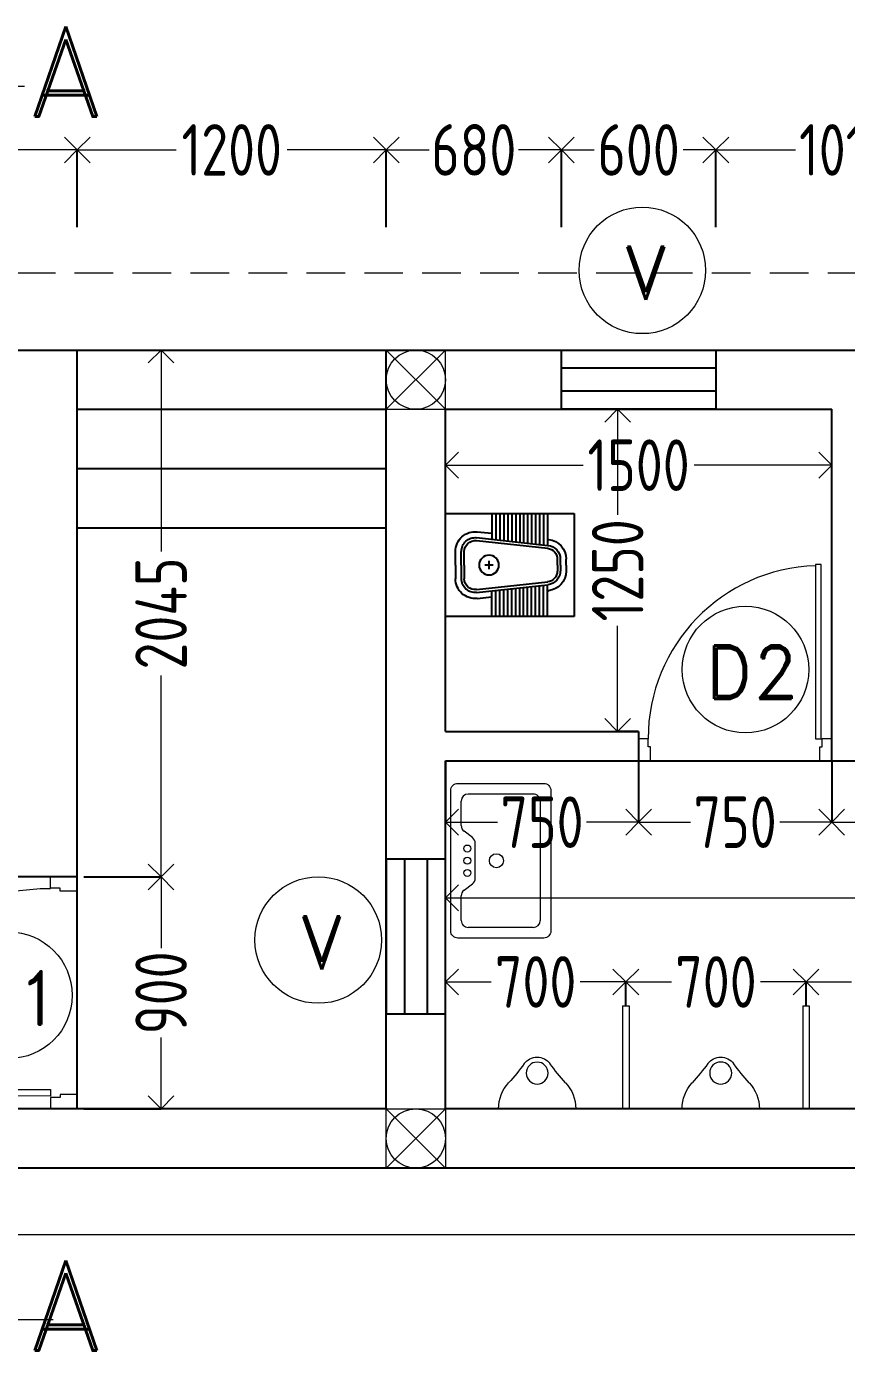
# Model space of a CAD drawing. Header units: inches. Extents: x -605 to 2991212, y -2872845 to 0.
# Drawn here: x 2338027 to 2341212, y -2829138 to -2823999 of the extents above; entities that cross this region are included whole.
import ezdxf

# ---------------------------------------------------------------- set-up
doc = ezdxf.new("R2010")
doc.units = ezdxf.units.IN
doc.header["$LTSCALE"] = 600
doc.header["$MEASUREMENT"] = 0
doc.linetypes.add('DASHED', pattern=[19.05, 12.7, -6.35])
doc.linetypes.add('DASHED2', pattern=[0.375, 0.25, -0.125])
for name, color, linetype in [('B-SANTECH', 123, 'Continuous'), ('RC BEAM', 130, 'Continuous'), ('SnT-ROAD', 25, 'Continuous')]:
    doc.layers.add(name, color=color, linetype=linetype)
for name, color, linetype, lineweight in [('DIM', 251, 'Continuous', 0), ('FURNITURE', 23, 'Continuous', 9), ('object dash', 250, 'DASHED', 5), ('OBJET', 251, 'Continuous', 9), ('PV_TEXT_ROMANS', 7, 'Continuous', 0), ('rRCC 2', 40, 'Continuous', 15), ('TEXT', 7, 'Continuous', 0)]:
    doc.layers.add(name, color=color, linetype=linetype, lineweight=lineweight)
doc.layers.add('window', color=7, linetype='Continuous', lineweight=15, true_color=0x735461)
doc.styles.add('DIM', font='geniso.shx', dxfattribs={"width": 0.85})
doc.styles.add('PV_ROMAND', font='romand.shx')
doc.dimstyles.new('ST-100', dxfattribs={"dimscale": 100, "dimtxt": 2.5, "dimasz": 2, "dimexe": 0.18, "dimexo": 0.0625, "dimgap": 0.2, "dimtad": 0, "dimdec": 0, "dimzin": 0, "dimdsep": 46, "dimtxsty": 'DIM', "dimblk": 'OPEN90', "dimcen": 0.09, "dimclrd": 256, "dimclrt": 7, "dimadec": 0, "dimazin": 0, "dimtfac": 1, "dimtdec": 0, "dimtofl": 0, "dimtmove": 0, "dimatfit": 3, "dimldrblk": 'OPEN90', "dimfxl": 1, "dimtolj": 1, "dimtzin": 0, "dimlwd": -1, "dimarcsym": 0})

# ---------------------------------------------------------------- blocks, each defined once
blk = doc.blocks.new('door1')
at = {"layer": 'FURNITURE', "ltscale": 10}
blk.add_line((-29102.45, -2427.68), (-29134.02, -2427.68), dxfattribs=at)
for points in [[(-29103.25, -2391.1), (-29103.25, -2423.54), (-29102.22, -2423.54), (-29102.22, -2391.1)], [(-29134.02, -2425.03), (-29134.47, -2425.03), (-29134.47, -2423.52), (-29136.24, -2423.52), (-29136.24, -2427.68), (-29134.02, -2427.68)], [(-29102.45, -2425.03), (-29102.01, -2425.03), (-29102.01, -2423.52), (-29100.24, -2423.52), (-29100.24, -2427.68), (-29102.45, -2427.68)]]:
    blk.add_lwpolyline(points, close=True, dxfattribs=at)
blk.add_arc((-29102.22, -2423.52), 32.24, 91.8346, 180, dxfattribs=at)
blk = doc.blocks.new('D1')
at = {"layer": 'TEXT'}
blk.add_circle((2456730.2, -2276732.2), 245.7, dxfattribs=at)
at = {"layer": 'TEXT', "insert": (2456573, -2276639.1), "char_height": 206.12, "attachment_point": 1, "style": 'PV_ROMAND'}
blk.add_mtext('D1', dxfattribs=at)
blk = doc.blocks.new('5TV')
at = {"layer": 'SnT-ROAD', "color": 5, "linetype": 'ByBlock'}
blk.add_lwpolyline([(2695000, -2336680.5), (2695000, -2337280.5), (2695230, -2337280.5), (2695230, -2336680.5)], close=True, dxfattribs=at)
for points in [[(2695070.9, -2337280.5), (2695070.9, -2336680.5)], [(2695159.1, -2337280.5), (2695159.1, -2336680.5)]]:
    blk.add_lwpolyline(points, dxfattribs=at)
blk = doc.blocks.new('V')
at = {"layer": 'TEXT'}
blk.add_circle((2924931.5, -2650683.9), 245.7, dxfattribs=at)
at = {"layer": 'TEXT', "insert": (2925023.1, -2650609.2), "char_height": 206.1, "attachment_point": 1, "rotation": 270, "style": 'PV_ROMAND'}
blk.add_mtext('V', dxfattribs=at)
blk = doc.blocks.new('_Open90')
at = {"color": 0, "linetype": 'ByBlock', "lineweight": -2}
for p, q in [((0, 0), (-1, 0)), ((-0.5, 0.5), (0, 0)), ((0, 0), (-0.5, -0.5))]:
    blk.add_line(p, q, dxfattribs=at)
blk = doc.blocks.new('*D2515')
at = {"layer": 'Defpoints', "color": 0}
for p in [(2270036.3, -2790136.6), (2282516.3, -2790136.6), (2282516.3, -2790394.7)]:
    blk.add_point(p, dxfattribs=at)
at = {"layer": 'DIM', "color": 0, "linetype": 'ByBlock', "lineweight": -2}
for p, q in [((2270036.3, -2790136.6), (2270036.3, -2790394.7)), ((2282516.3, -2790136.6), (2282516.3, -2790394.7))]:
    blk.add_line(p, q, dxfattribs=at)
at = {"layer": 'DIM', "linetype": 'ByBlock'}
for p, q in [((2270136.3, -2790394.7), (2275992.7, -2790394.7)), ((2282416.3, -2790394.7), (2276559.9, -2790394.7))]:
    blk.add_line(p, q, dxfattribs=at)
at = {"layer": 'DIM', "xscale": 100, "yscale": 100, "zscale": 100, "rotation": 180}
blk.add_blockref('_Open90', (2270036.3, -2790394.7), dxfattribs=at)
at = {"layer": 'DIM', "xscale": 100, "yscale": 100, "zscale": 100}
blk.add_blockref('_Open90', (2282516.3, -2790394.7), dxfattribs=at)
at = {"layer": 'DIM', "color": 7, "insert": (2276276.3, -2790394.7), "char_height": 200, "attachment_point": 5, "style": 'DIM'}
blk.add_mtext('\\A1;12480', dxfattribs=at)
blk = doc.blocks.new('Urinal')
at = {"layer": 'OBJET'}
blk.add_circle((2454060.82, -2300340.1), 1.71, dxfattribs=at)
for centre, radius, start, end in [((2454055.28, -2300340.1), 6, 47.5611, 90), ((2454083.62, -2300309.11), 36, 227.5611, 233.6632), ((2454060.82, -2300340.1), 2.48, 306.3368, 53.6632), ((2454083.62, -2300371.1), 36, 126.3368, 132.4389), ((2454055.28, -2300340.1), 6, 270, 312.4389)]:
    blk.add_arc(centre, radius, start, end, dxfattribs=at)
blk = doc.blocks.new('D2')
at = {"layer": 'TEXT'}
blk.add_circle((2458088.9, -2300413.6), 245.7, dxfattribs=at)
at = {"layer": 'TEXT', "insert": (2457931.8, -2300320.5), "char_height": 206.12, "attachment_point": 1, "style": 'PV_ROMAND'}
blk.add_mtext('D2', dxfattribs=at)
blk = doc.blocks.new('TGR5B')
at = {"layer": 'B-SANTECH', "color": 251}
for p, q in [((2745802, -2720722), (2744229, -2720722)), ((2744229, -2720722), (2744229, -2721981)), ((2744556, -2720722), (2744556, -2721109)), ((2744605, -2720722), (2744605, -2721104)), ((2744653, -2720722), (2744653, -2721099)), ((2744701, -2720722), (2744701, -2721093)), ((2744750, -2720722), (2744750, -2721088)), ((2744798, -2720722), (2744798, -2721083)), ((2744847, -2720722), (2744847, -2721078)), ((2744895, -2720722), (2744895, -2721073)), ((2744944, -2720722), (2744944, -2721068)), ((2744992, -2720722), (2744992, -2721062)), ((2745040, -2720722), (2745040, -2721057)), ((2745089, -2720722), (2745089, -2721052)), ((2745137, -2720722), (2745137, -2721047)), ((2745186, -2720722), (2745186, -2721042)), ((2745234, -2720722), (2745234, -2721036)), ((2745802, -2721981), (2745802, -2720722)), ((2745421, -2721016), (2744550, -2721110)), ((2745413, -2720944), (2745234, -2720963)), ((2744556, -2721036), (2744542, -2721038)), ((2745425, -2721052), (2744553, -2721146)), ((2744326, -2721351), (2744326, -2721278)), ((2744398, -2721351), (2744398, -2721278)), ((2744434, -2721351), (2744434, -2721278)), ((2745270, -2721403), (2745270, -2721299)), ((2745572, -2721351), (2745572, -2721185)), ((2745609, -2721351), (2745609, -2721185)), ((2745681, -2721351), (2745681, -2721185)), ((2744326, -2721351), (2744326, -2721424)), ((2744398, -2721351), (2744398, -2721424)), ((2744434, -2721351), (2744434, -2721424)), ((2745218, -2721351), (2745322, -2721351)), ((2745572, -2721351), (2745572, -2721518)), ((2745609, -2721351), (2745609, -2721518)), ((2745681, -2721351), (2745681, -2721518)), ((2745421, -2721686), (2744550, -2721593)), ((2745425, -2721650), (2744553, -2721557)), ((2744556, -2721981), (2744556, -2721593)), ((2744605, -2721981), (2744605, -2721599)), ((2744653, -2721981), (2744653, -2721604)), ((2744701, -2721981), (2744701, -2721609)), ((2744750, -2721981), (2744750, -2721614)), ((2744798, -2721981), (2744798, -2721619)), ((2744847, -2721981), (2744847, -2721625)), ((2744895, -2721981), (2744895, -2721630)), ((2744944, -2721981), (2744944, -2721635)), ((2744992, -2721981), (2744992, -2721640)), ((2745040, -2721981), (2745040, -2721645)), ((2745089, -2721981), (2745089, -2721651)), ((2745137, -2721981), (2745137, -2721656)), ((2745186, -2721981), (2745186, -2721661)), ((2744556, -2721667), (2744542, -2721665)), ((2745234, -2721981), (2745234, -2721666)), ((2745413, -2721758), (2745234, -2721739)), ((2744229, -2721981), (2745802, -2721981))]:
    blk.add_line(p, q, dxfattribs=at)
blk.add_circle((2745270, -2721351), 121, dxfattribs=at)
for centre, radius, start, end in [((2745439, -2721185), 242, 0, 96.1155), ((2745439, -2721185), 169, 0, 96.1155), ((2744568, -2721278), 242, 96.1155, 180), ((2744568, -2721278), 169, 96.1155, 180), ((2744568, -2721278), 133, 96.1155, 180), ((2745439, -2721185), 133, 0, 96.1155), ((2744568, -2721424), 242, 180, 263.8845), ((2744568, -2721424), 169, 180, 263.8845), ((2744568, -2721424), 133, 180, 263.8845), ((2745439, -2721518), 242, 263.8845, 0), ((2745439, -2721518), 169, 263.8845, 0), ((2745439, -2721518), 133, 263.8845, 0)]:
    blk.add_arc(centre, radius, start, end, dxfattribs=at)
blk = doc.blocks.new('svsdsdcsd')
at = {"layer": 'OBJET', "linetype": 'ByBlock'}
for p, q in [((165027.08, -53632.21), (165041.39, -53632.21)), ((165026.23, -53640.84), (165026.23, -53633.05)), ((165042.23, -53633.05), (165042.23, -53640.84)), ((165031.46, -53640.33), (165030.7, -53641.34)), ((165036.34, -53640), (165032.13, -53640)), ((165037.77, -53641.34), (165037.01, -53640.33)), ((165030.02, -53641.68), (165027.08, -53641.68)), ((165041.39, -53641.68), (165038.44, -53641.68))]:
    blk.add_line(p, q, dxfattribs=at)
blk.add_lwpolyline([(165042.66, -53642.94), (165025.81, -53642.94, -0.414214), (165024.97, -53642.1), (165024.97, -53631.78, -0.414214), (165025.81, -53630.94), (165042.66, -53630.94, -0.414214), (165043.5, -53631.78), (165043.5, -53642.1, -0.414214)], format="xyb", close=True, dxfattribs=at)
for centre, radius in [((165034.23, -53637.47), 0.842), ((165032.77, -53640.95), 0.421), ((165034.23, -53640.95), 0.421), ((165035.7, -53640.95), 0.421)]:
    blk.add_circle(centre, radius, dxfattribs=at)
for centre, start, end in [((165027.08, -53633.05), 90, 180), ((165041.39, -53633.05), 0, 90), ((165032.13, -53640.84), 90, 143.1301), ((165036.34, -53640.84), 36.8699, 90), ((165027.08, -53640.84), 180, 270), ((165030.02, -53640.84), 270, 323.1301), ((165038.44, -53640.84), 216.8699, 270), ((165041.39, -53640.84), 270, 0)]:
    blk.add_arc(centre, 0.842, start, end, dxfattribs=at)
blk = doc.blocks.new('*D2516')
at = {"layer": 'Defpoints', "color": 0}
for p in [(2273426.3, -2787408.5), (2274926.3, -2787408.5), (2274926.3, -2787408.5)]:
    blk.add_point(p, dxfattribs=at)
at = {"layer": 'DIM', "color": 0, "linetype": 'ByBlock', "lineweight": -2}
for p, q in [((2273426.3, -2787408.5), (2273426.3, -2787408.5)), ((2274926.3, -2787408.5), (2274926.3, -2787408.5))]:
    blk.add_line(p, q, dxfattribs=at)
at = {"layer": 'DIM', "linetype": 'ByBlock'}
for p, q in [((2273526.3, -2787408.5), (2273960.7, -2787408.5)), ((2274826.3, -2787408.5), (2274391.9, -2787408.5))]:
    blk.add_line(p, q, dxfattribs=at)
at = {"layer": 'DIM', "xscale": 100, "yscale": 100, "zscale": 100, "rotation": 180}
blk.add_blockref('_Open90', (2273426.3, -2787408.5), dxfattribs=at)
at = {"layer": 'DIM', "xscale": 100, "yscale": 100, "zscale": 100}
blk.add_blockref('_Open90', (2274926.3, -2787408.5), dxfattribs=at)
at = {"layer": 'DIM', "color": 7, "insert": (2274176.3, -2787408.5), "char_height": 200, "attachment_point": 5, "style": 'DIM'}
blk.add_mtext('\\A1;1500', dxfattribs=at)
blk = doc.blocks.new('*D2517')
at = {"layer": 'Defpoints', "color": 0}
for p in [(2274926.3, -2787191.6), (2274094.9, -2788441.6), (2274176.3, -2788441.6)]:
    blk.add_point(p, dxfattribs=at)
at = {"layer": 'DIM', "color": 0, "linetype": 'ByBlock', "lineweight": -2}
for p, q in [((2274394.9, -2787191.6), (2274094.9, -2787191.6)), ((2274176.3, -2788441.6), (2274094.9, -2788441.6))]:
    blk.add_line(p, q, dxfattribs=at)
at = {"layer": 'DIM', "linetype": 'ByBlock'}
for p, q in [((2274094.9, -2787291.6), (2274094.9, -2787601.1)), ((2274094.9, -2788341.6), (2274094.9, -2788032.2))]:
    blk.add_line(p, q, dxfattribs=at)
at = {"layer": 'DIM', "xscale": 100, "yscale": 100, "zscale": 100}
for p, rotation in [((2274094.9, -2787191.6), 90), ((2274094.9, -2788441.6), 270)]:
    blk.add_blockref('_Open90', p, dxfattribs=dict(at, rotation=rotation))
at = {"layer": 'DIM', "color": 7, "insert": (2274094.9, -2787816.6), "char_height": 200, "attachment_point": 5, "rotation": 90, "style": 'DIM'}
blk.add_mtext('\\A1;1250', dxfattribs=at)
blk = doc.blocks.new('*D2524')
at = {"layer": 'Defpoints', "color": 0}
for p in [(2281086.3, -2789006.6), (2281086.3, -2789087.7), (2273426.3, -2789429.6)]:
    blk.add_point(p, dxfattribs=at)
at = {"layer": 'DIM', "color": 0, "linetype": 'ByBlock', "lineweight": -2}
for p, q in [((2281086.3, -2789006.6), (2281086.3, -2789087.7)), ((2273426.3, -2789387.7), (2273426.3, -2789087.7))]:
    blk.add_line(p, q, dxfattribs=at)
at = {"layer": 'DIM', "linetype": 'ByBlock'}
for p, q in [((2273526.3, -2789087.7), (2277023.8, -2789087.7)), ((2280986.3, -2789087.7), (2277488.9, -2789087.7))]:
    blk.add_line(p, q, dxfattribs=at)
at = {"layer": 'DIM', "xscale": 100, "yscale": 100, "zscale": 100, "rotation": 180}
blk.add_blockref('_Open90', (2273426.3, -2789087.7), dxfattribs=at)
at = {"layer": 'DIM', "xscale": 100, "yscale": 100, "zscale": 100}
blk.add_blockref('_Open90', (2281086.3, -2789087.7), dxfattribs=at)
at = {"layer": 'DIM', "color": 7, "insert": (2277256.3, -2789087.7), "char_height": 200, "attachment_point": 5, "style": 'DIM'}
blk.add_mtext('\\A1;7660', dxfattribs=at)
blk = doc.blocks.new('*D2528')
at = {"layer": 'Defpoints', "color": 0}
for p in [(2273426.3, -2788556.6), (2274176.3, -2788556.7), (2274176.3, -2788794.2)]:
    blk.add_point(p, dxfattribs=at)
at = {"layer": 'DIM', "color": 0, "linetype": 'ByBlock', "lineweight": -2}
for p, q in [((2273426.3, -2788556.6), (2273426.3, -2788794.2)), ((2274176.3, -2788556.7), (2274176.3, -2788794.2))]:
    blk.add_line(p, q, dxfattribs=at)
at = {"layer": 'DIM', "linetype": 'ByBlock'}
for p, q in [((2273526.3, -2788794.2), (2273628.2, -2788794.2)), ((2274076.3, -2788794.2), (2273974.4, -2788794.2))]:
    blk.add_line(p, q, dxfattribs=at)
at = {"layer": 'DIM', "xscale": 100, "yscale": 100, "zscale": 100, "rotation": 180}
blk.add_blockref('_Open90', (2273426.3, -2788794.2), dxfattribs=at)
at = {"layer": 'DIM', "xscale": 100, "yscale": 100, "zscale": 100}
blk.add_blockref('_Open90', (2274176.3, -2788794.2), dxfattribs=at)
at = {"layer": 'DIM', "color": 7, "insert": (2273801.3, -2788794.2), "char_height": 200, "attachment_point": 5, "style": 'DIM'}
blk.add_mtext('\\A1;750', dxfattribs=at)
blk = doc.blocks.new('*D2529')
at = {"layer": 'Defpoints', "color": 0}
for p in [(2274176.3, -2788556.7), (2274926.3, -2788556.6), (2274926.3, -2788794.2)]:
    blk.add_point(p, dxfattribs=at)
at = {"layer": 'DIM', "color": 0, "linetype": 'ByBlock', "lineweight": -2}
for p, q in [((2274176.3, -2788556.7), (2274176.3, -2788794.2)), ((2274926.3, -2788556.6), (2274926.3, -2788794.2))]:
    blk.add_line(p, q, dxfattribs=at)
at = {"layer": 'DIM', "linetype": 'ByBlock'}
for p, q in [((2274276.3, -2788794.2), (2274378.2, -2788794.2)), ((2274826.3, -2788794.2), (2274724.4, -2788794.2))]:
    blk.add_line(p, q, dxfattribs=at)
at = {"layer": 'DIM', "xscale": 100, "yscale": 100, "zscale": 100, "rotation": 180}
blk.add_blockref('_Open90', (2274176.3, -2788794.2), dxfattribs=at)
at = {"layer": 'DIM', "xscale": 100, "yscale": 100, "zscale": 100}
blk.add_blockref('_Open90', (2274926.3, -2788794.2), dxfattribs=at)
at = {"layer": 'DIM', "color": 7, "insert": (2274551.3, -2788794.2), "char_height": 200, "attachment_point": 5, "style": 'DIM'}
blk.add_mtext('\\A1;750', dxfattribs=at)
blk = doc.blocks.new('*D2530')
at = {"layer": 'Defpoints', "color": 0}
for p in [(2274926.3, -2788556.6), (2275791.3, -2788556.7), (2275791.3, -2788794.2)]:
    blk.add_point(p, dxfattribs=at)
at = {"layer": 'DIM', "color": 0, "linetype": 'ByBlock', "lineweight": -2}
for p, q in [((2274926.3, -2788556.6), (2274926.3, -2788794.2)), ((2275791.3, -2788556.7), (2275791.3, -2788794.2))]:
    blk.add_line(p, q, dxfattribs=at)
at = {"layer": 'DIM', "linetype": 'ByBlock'}
for p, q in [((2275026.3, -2788794.2), (2275185.8, -2788794.2)), ((2275691.3, -2788794.2), (2275531.8, -2788794.2))]:
    blk.add_line(p, q, dxfattribs=at)
at = {"layer": 'DIM', "xscale": 100, "yscale": 100, "zscale": 100, "rotation": 180}
blk.add_blockref('_Open90', (2274926.3, -2788794.2), dxfattribs=at)
at = {"layer": 'DIM', "xscale": 100, "yscale": 100, "zscale": 100}
blk.add_blockref('_Open90', (2275791.3, -2788794.2), dxfattribs=at)
at = {"layer": 'DIM', "color": 7, "insert": (2275358.8, -2788794.2), "char_height": 200, "attachment_point": 5, "style": 'DIM'}
blk.add_mtext('\\A1;865', dxfattribs=at)
blk = doc.blocks.new('*D2538')
at = {"layer": 'Defpoints', "color": 0}
for p in [(2271996.3, -2786184.7), (2270036.3, -2786961.6), (2271996.3, -2786961.6)]:
    blk.add_point(p, dxfattribs=at)
at = {"layer": 'DIM', "color": 0, "linetype": 'ByBlock', "lineweight": -2}
for p, q in [((2270036.3, -2786484.7), (2270036.3, -2786184.7)), ((2271996.3, -2786484.7), (2271996.3, -2786184.7))]:
    blk.add_line(p, q, dxfattribs=at)
at = {"layer": 'DIM', "linetype": 'ByBlock'}
for p, q in [((2270136.3, -2786184.7), (2270800.4, -2786184.7)), ((2271896.3, -2786184.7), (2271232.2, -2786184.7))]:
    blk.add_line(p, q, dxfattribs=at)
at = {"layer": 'DIM', "xscale": 100, "yscale": 100, "zscale": 100, "rotation": 180}
blk.add_blockref('_Open90', (2270036.3, -2786184.7), dxfattribs=at)
at = {"layer": 'DIM', "xscale": 100, "yscale": 100, "zscale": 100}
blk.add_blockref('_Open90', (2271996.3, -2786184.7), dxfattribs=at)
at = {"layer": 'DIM', "color": 7, "insert": (2271016.3, -2786184.7), "char_height": 200, "attachment_point": 5, "style": 'DIM'}
blk.add_mtext('\\A1;1960', dxfattribs=at)
blk = doc.blocks.new('*D2539')
at = {"layer": 'Defpoints', "color": 0}
for p in [(2273196.3, -2786184.7), (2271996.3, -2786961.6), (2273196.3, -2786961.6)]:
    blk.add_point(p, dxfattribs=at)
at = {"layer": 'DIM', "color": 0, "linetype": 'ByBlock', "lineweight": -2}
for p, q in [((2271996.3, -2786484.7), (2271996.3, -2786184.7)), ((2273196.3, -2786484.7), (2273196.3, -2786184.7))]:
    blk.add_line(p, q, dxfattribs=at)
at = {"layer": 'DIM', "linetype": 'ByBlock'}
for p, q in [((2272096.3, -2786184.7), (2272380.7, -2786184.7)), ((2273096.3, -2786184.7), (2272811.9, -2786184.7))]:
    blk.add_line(p, q, dxfattribs=at)
at = {"layer": 'DIM', "xscale": 100, "yscale": 100, "zscale": 100, "rotation": 180}
blk.add_blockref('_Open90', (2271996.3, -2786184.7), dxfattribs=at)
at = {"layer": 'DIM', "xscale": 100, "yscale": 100, "zscale": 100}
blk.add_blockref('_Open90', (2273196.3, -2786184.7), dxfattribs=at)
at = {"layer": 'DIM', "color": 7, "insert": (2272596.3, -2786184.7), "char_height": 200, "attachment_point": 5, "style": 'DIM'}
blk.add_mtext('\\A1;1200', dxfattribs=at)
blk = doc.blocks.new('*D2540')
at = {"layer": 'Defpoints', "color": 0}
for p in [(2273876.3, -2786184.7), (2273196.3, -2786961.6), (2273876.3, -2786961.7)]:
    blk.add_point(p, dxfattribs=at)
at = {"layer": 'DIM', "color": 0, "linetype": 'ByBlock', "lineweight": -2}
for p, q in [((2273196.3, -2786484.7), (2273196.3, -2786184.7)), ((2273876.3, -2786484.7), (2273876.3, -2786184.7))]:
    blk.add_line(p, q, dxfattribs=at)
at = {"layer": 'DIM', "linetype": 'ByBlock'}
for p, q in [((2273296.3, -2786184.7), (2273363.2, -2786184.7)), ((2273776.3, -2786184.7), (2273709.4, -2786184.7))]:
    blk.add_line(p, q, dxfattribs=at)
at = {"layer": 'DIM', "xscale": 100, "yscale": 100, "zscale": 100, "rotation": 180}
blk.add_blockref('_Open90', (2273196.3, -2786184.7), dxfattribs=at)
at = {"layer": 'DIM', "xscale": 100, "yscale": 100, "zscale": 100}
blk.add_blockref('_Open90', (2273876.3, -2786184.7), dxfattribs=at)
at = {"layer": 'DIM', "color": 7, "insert": (2273536.3, -2786184.7), "char_height": 200, "attachment_point": 5, "style": 'DIM'}
blk.add_mtext('\\A1;680', dxfattribs=at)
blk = doc.blocks.new('*D2541')
at = {"layer": 'Defpoints', "color": 0}
for p in [(2274476.3, -2786184.7), (2273876.3, -2786961.7), (2274476.3, -2786961.6)]:
    blk.add_point(p, dxfattribs=at)
at = {"layer": 'DIM', "color": 0, "linetype": 'ByBlock', "lineweight": -2}
for p, q in [((2273876.3, -2786484.7), (2273876.3, -2786184.7)), ((2274476.3, -2786484.7), (2274476.3, -2786184.7))]:
    blk.add_line(p, q, dxfattribs=at)
at = {"layer": 'DIM', "linetype": 'ByBlock'}
for p, q in [((2273976.3, -2786184.7), (2274003.2, -2786184.7)), ((2274376.3, -2786184.7), (2274349.3, -2786184.7))]:
    blk.add_line(p, q, dxfattribs=at)
at = {"layer": 'DIM', "xscale": 100, "yscale": 100, "zscale": 100, "rotation": 180}
blk.add_blockref('_Open90', (2273876.3, -2786184.7), dxfattribs=at)
at = {"layer": 'DIM', "xscale": 100, "yscale": 100, "zscale": 100}
blk.add_blockref('_Open90', (2274476.3, -2786184.7), dxfattribs=at)
at = {"layer": 'DIM', "color": 7, "insert": (2274176.3, -2786184.7), "char_height": 200, "attachment_point": 5, "style": 'DIM'}
blk.add_mtext('\\A1;600', dxfattribs=at)
blk = doc.blocks.new('*D2542')
at = {"layer": 'Defpoints', "color": 0}
for p in [(2275491.3, -2786184.7), (2274476.3, -2786961.6), (2275491.3, -2786961.6)]:
    blk.add_point(p, dxfattribs=at)
at = {"layer": 'DIM', "color": 0, "linetype": 'ByBlock', "lineweight": -2}
for p, q in [((2274476.3, -2786484.7), (2274476.3, -2786184.7)), ((2275491.3, -2786484.7), (2275491.3, -2786184.7))]:
    blk.add_line(p, q, dxfattribs=at)
at = {"layer": 'DIM', "linetype": 'ByBlock'}
for p, q in [((2274576.3, -2786184.7), (2274785.3, -2786184.7)), ((2275391.3, -2786184.7), (2275182.3, -2786184.7))]:
    blk.add_line(p, q, dxfattribs=at)
at = {"layer": 'DIM', "xscale": 100, "yscale": 100, "zscale": 100, "rotation": 180}
blk.add_blockref('_Open90', (2274476.3, -2786184.7), dxfattribs=at)
at = {"layer": 'DIM', "xscale": 100, "yscale": 100, "zscale": 100}
blk.add_blockref('_Open90', (2275491.3, -2786184.7), dxfattribs=at)
at = {"layer": 'DIM', "color": 7, "insert": (2274983.8, -2786184.7), "char_height": 200, "attachment_point": 5, "style": 'DIM'}
blk.add_mtext('\\A1;1015', dxfattribs=at)
blk = doc.blocks.new('*D2550')
at = {"layer": 'Defpoints', "color": 0}
for p in [(2271996.3, -2786961.6), (2271944.4, -2789006.6), (2272321.9, -2789006.6)]:
    blk.add_point(p, dxfattribs=at)
at = {"layer": 'DIM', "color": 0, "linetype": 'ByBlock', "lineweight": -2}
for p, q in [((2272021.9, -2786961.6), (2272321.9, -2786961.6)), ((2272021.9, -2789006.6), (2272321.9, -2789006.6))]:
    blk.add_line(p, q, dxfattribs=at)
at = {"layer": 'DIM', "linetype": 'ByBlock'}
for p, q in [((2272321.9, -2787061.6), (2272321.9, -2787743.1)), ((2272321.9, -2788906.6), (2272321.9, -2788225.1))]:
    blk.add_line(p, q, dxfattribs=at)
at = {"layer": 'DIM', "xscale": 100, "yscale": 100, "zscale": 100}
for p, rotation in [((2272321.9, -2786961.6), 90), ((2272321.9, -2789006.6), 270)]:
    blk.add_blockref('_Open90', p, dxfattribs=dict(at, rotation=rotation))
at = {"layer": 'DIM', "color": 7, "insert": (2272321.9, -2787984.1), "char_height": 200, "attachment_point": 5, "rotation": 90, "style": 'DIM'}
blk.add_mtext('\\A1;2045', dxfattribs=at)
blk = doc.blocks.new('*D2551')
at = {"layer": 'Defpoints', "color": 0}
for p in [(2271996.4, -2789006.6), (2271996.4, -2789906.6), (2272321.9, -2789906.6)]:
    blk.add_point(p, dxfattribs=at)
at = {"layer": 'DIM', "color": 0, "linetype": 'ByBlock', "lineweight": -2}
for p, q in [((2272021.9, -2789006.6), (2272321.9, -2789006.6)), ((2272021.9, -2789906.6), (2272321.9, -2789906.6))]:
    blk.add_line(p, q, dxfattribs=at)
at = {"layer": 'DIM', "linetype": 'ByBlock'}
for p, q in [((2272321.9, -2789106.6), (2272321.9, -2789283.5)), ((2272321.9, -2789806.6), (2272321.9, -2789629.7))]:
    blk.add_line(p, q, dxfattribs=at)
at = {"layer": 'DIM', "xscale": 100, "yscale": 100, "zscale": 100}
for p, rotation in [((2272321.9, -2789006.6), 90), ((2272321.9, -2789906.6), 270)]:
    blk.add_blockref('_Open90', p, dxfattribs=dict(at, rotation=rotation))
at = {"layer": 'DIM', "color": 7, "insert": (2272321.9, -2789456.6), "char_height": 200, "attachment_point": 5, "rotation": 90, "style": 'DIM'}
blk.add_mtext('\\A1;900', dxfattribs=at)
blk = doc.blocks.new('*D2558')
at = {"layer": 'Defpoints', "color": 0}
for p in [(2274126.8, -2789414.2), (2273426.3, -2789534.1), (2274126.8, -2789506.7)]:
    blk.add_point(p, dxfattribs=at)
at = {"layer": 'DIM', "color": 0, "linetype": 'ByBlock', "lineweight": -2}
for p, q in [((2273426.3, -2789534.1), (2273426.3, -2789414.2)), ((2274126.8, -2789506.7), (2274126.8, -2789414.2))]:
    blk.add_line(p, q, dxfattribs=at)
at = {"layer": 'DIM', "linetype": 'ByBlock'}
for p, q in [((2273526.3, -2789414.2), (2273603.5, -2789414.2)), ((2274026.8, -2789414.2), (2273949.6, -2789414.2))]:
    blk.add_line(p, q, dxfattribs=at)
at = {"layer": 'DIM', "xscale": 100, "yscale": 100, "zscale": 100, "rotation": 180}
blk.add_blockref('_Open90', (2273426.3, -2789414.2), dxfattribs=at)
at = {"layer": 'DIM', "xscale": 100, "yscale": 100, "zscale": 100}
blk.add_blockref('_Open90', (2274126.8, -2789414.2), dxfattribs=at)
at = {"layer": 'DIM', "color": 7, "insert": (2273776.5, -2789414.2), "char_height": 200, "attachment_point": 5, "style": 'DIM'}
blk.add_mtext('\\A1;700', dxfattribs=at)
blk = doc.blocks.new('*D2559')
at = {"layer": 'Defpoints', "color": 0}
for p in [(2274826.8, -2789414.2), (2274126.8, -2789506.7), (2274826.8, -2789506.6)]:
    blk.add_point(p, dxfattribs=at)
at = {"layer": 'DIM', "color": 0, "linetype": 'ByBlock', "lineweight": -2}
for p, q in [((2274126.8, -2789506.7), (2274126.8, -2789414.2)), ((2274826.8, -2789506.6), (2274826.8, -2789414.2))]:
    blk.add_line(p, q, dxfattribs=at)
at = {"layer": 'DIM', "linetype": 'ByBlock'}
for p, q in [((2274226.8, -2789414.2), (2274303.7, -2789414.2)), ((2274726.8, -2789414.2), (2274649.8, -2789414.2))]:
    blk.add_line(p, q, dxfattribs=at)
at = {"layer": 'DIM', "xscale": 100, "yscale": 100, "zscale": 100, "rotation": 180}
blk.add_blockref('_Open90', (2274126.8, -2789414.2), dxfattribs=at)
at = {"layer": 'DIM', "xscale": 100, "yscale": 100, "zscale": 100}
blk.add_blockref('_Open90', (2274826.8, -2789414.2), dxfattribs=at)
at = {"layer": 'DIM', "color": 7, "insert": (2274476.8, -2789414.2), "char_height": 200, "attachment_point": 5, "style": 'DIM'}
blk.add_mtext('\\A1;700', dxfattribs=at)
blk = doc.blocks.new('*D2560')
at = {"layer": 'Defpoints', "color": 0}
for p in [(2275526.8, -2789414.2), (2274826.8, -2789506.6), (2275526.8, -2789506.6)]:
    blk.add_point(p, dxfattribs=at)
at = {"layer": 'DIM', "color": 0, "linetype": 'ByBlock', "lineweight": -2}
for p, q in [((2274826.8, -2789506.6), (2274826.8, -2789414.2)), ((2275526.8, -2789506.6), (2275526.8, -2789414.2))]:
    blk.add_line(p, q, dxfattribs=at)
at = {"layer": 'DIM', "linetype": 'ByBlock'}
for p, q in [((2274926.8, -2789414.2), (2275003.7, -2789414.2)), ((2275426.8, -2789414.2), (2275349.8, -2789414.2))]:
    blk.add_line(p, q, dxfattribs=at)
at = {"layer": 'DIM', "xscale": 100, "yscale": 100, "zscale": 100, "rotation": 180}
blk.add_blockref('_Open90', (2274826.8, -2789414.2), dxfattribs=at)
at = {"layer": 'DIM', "xscale": 100, "yscale": 100, "zscale": 100}
blk.add_blockref('_Open90', (2275526.8, -2789414.2), dxfattribs=at)
at = {"layer": 'DIM', "color": 7, "insert": (2275176.8, -2789414.2), "char_height": 200, "attachment_point": 5, "style": 'DIM'}
blk.add_mtext('\\A1;700', dxfattribs=at)
blk = doc.blocks.new('e32cx')
at = {"layer": 'DIM', "linetype": 'DASHED2'}
blk.add_lwpolyline([(2269736.2, -2786661.6), (2282516.3, -2786661.6), (2282516.3, -2790136.6), (2269736.2, -2790136.6)], close=True, dxfattribs=at)
at = {"layer": 'DIM', "color": 3, "linetype": 'ByBlock'}
for centre in [(2273311.3, -2787076.6), (2273311.3, -2790021.6)]:
    blk.add_circle(centre, 115, dxfattribs=at)
at = {"layer": 'object dash', "color": 1, "ltscale": 0.05}
blk.add_lwpolyline([(2271903.4, -2790726.3), (2271410.3, -2790726.3), (2271410.3, -2785937.1), (2271903.4, -2785937.1)], dxfattribs=at)
at = {"layer": 'rRCC 2', "color": 6}
for p, q in [((2273426.3, -2786961.6), (2273196.3, -2787191.6)), ((2273426.3, -2787191.6), (2273196.3, -2786961.6)), ((2273426.3, -2790136.6), (2273196.3, -2789906.6)), ((2273426.3, -2789906.6), (2273196.3, -2790136.6))]:
    blk.add_line(p, q, dxfattribs=at)
for points in [[(2273426.3, -2786961.6), (2273196.3, -2786961.6), (2273196.3, -2787191.6), (2273426.3, -2787191.6)], [(2273426.3, -2790136.6), (2273196.3, -2790136.6), (2273196.3, -2789906.6), (2273426.3, -2789906.6)]]:
    blk.add_lwpolyline(points, close=True, dxfattribs=at)
at = {"layer": 'SnT-ROAD', "color": 0, "linetype": 'ByBlock'}
for p, q in [((2273426.3, -2787191.6), (2274926.3, -2787191.6)), ((2273426.3, -2788441.6), (2273426.3, -2787191.6)), ((2274926.3, -2788556.6), (2274926.3, -2787191.6)), ((2273426.3, -2788441.6), (2274176.3, -2788441.6)), ((2273426.3, -2789906.6), (2273426.3, -2788556.6)), ((2273426.3, -2788556.6), (2279886.3, -2788556.6)), ((2281086.3, -2789906.6), (2273426.3, -2789906.6))]:
    blk.add_line(p, q, dxfattribs=at)
blk.add_lwpolyline([(2270036.3, -2786961.6), (2282516.3, -2786961.6), (2282516.3, -2790136.6), (2270036.3, -2790136.6)], close=True, dxfattribs=at)
for points in [[(2271996.3, -2789906.6), (2271996.3, -2786961.6)], [(2273196.3, -2789906.6), (2273196.3, -2786961.6)], [(2271996.3, -2787191.6), (2273196.3, -2787191.6)], [(2271996.3, -2787421.6), (2273196.3, -2787421.6)], [(2271996.3, -2787651.6), (2273196.3, -2787651.6)], [(2274176.3, -2788441.6), (2274176.3, -2788556.6)], [(2273196.3, -2789906.6), (2270266.3, -2789906.6), (2270266.3, -2788506.6)], [(2271996.4, -2789006.6), (2271766.3, -2789006.6)], [(2273196.3, -2789906.6), (2271996.3, -2789906.6)]]:
    blk.add_lwpolyline(points, dxfattribs=at)
at = {"layer": 'window', "color": 146, "linetype": 'ByBlock', "true_color": 0x105689}
for p, q in [((2274114.3, -2789506.7), (2274114.3, -2789906.7)), ((2274139.3, -2789506.7), (2274139.3, -2789906.7)), ((2274814.3, -2789506.6), (2274814.3, -2789906.6)), ((2274839.3, -2789506.6), (2274839.3, -2789906.6))]:
    blk.add_line(p, q, dxfattribs=at)
for points in [[(2274114.3, -2789506.7), (2274139.3, -2789506.7)], [(2274814.3, -2789506.6), (2274839.3, -2789506.6)]]:
    blk.add_lwpolyline(points, dxfattribs=at)
at = {"xscale": 32.38636363635602, "yscale": 32.38636363635602, "zscale": 32.38636363635602, "rotation": 269.9956173242718}
blk.add_blockref('svsdsdcsd', (4011155.4, 2555782), dxfattribs=at)
at = {"layer": 'DIM', "linetype": 'ByBlock'}
for p, rotation in [((-376493.1, -5711583.8), 89.99999999997013), ((-377751.6, -5714183.1), 89.99999999997011)]:
    blk.add_blockref('V', p, dxfattribs=dict(at, rotation=rotation))
at = {"layer": 'FURNITURE'}
for p, xscale, yscale, zscale, rotation in [((2881177.4, -2737933.6), 20.83333333353718, 20.83333333353718, 20.83333333353718, 0.0043826757279821), ((2211248.7, -3517407.9), -25.00000000022912, 25.00000000022915, 25.00000000022915, 89.99561732427173)]:
    blk.add_blockref('door1', p, dxfattribs=dict(at, xscale=xscale, yscale=yscale, zscale=zscale, rotation=rotation))
at = {"layer": 'SnT-ROAD', "color": 1, "linetype": 'ByBlock', "xscale": -1, "rotation": 90.00438233378783}
blk.add_blockref('5TV', (-63010.3, -92140.4), dxfattribs=at)
at = {"layer": 'SnT-ROAD', "color": 1, "linetype": 'ByBlock', "xscale": -0.3177220049753496, "yscale": 0.3177220049753496, "zscale": 0.3177220049753496}
blk.add_blockref('TGR5B', (3145828.1, -1923163.1), dxfattribs=at)
at = {"layer": 'SnT-ROAD', "color": 4, "linetype": 'ByBlock'}
for name, p, rotation in [('D2', (-183321.6, -487600.2), 359.9956173242717), ('D1', (-184825.2, -512546), 359.9956173242718)]:
    blk.add_blockref(name, p, dxfattribs=dict(at, rotation=rotation))
at = {"layer": 'SnT-ROAD', "color": 1, "linetype": 'ByBlock', "rotation": 179.995617666212}
blk.add_blockref('5TV', (4968247.5, -5126424.3), dxfattribs=at)
at = {"layer": 'SnT-ROAD', "color": 4, "linetype": 'ByBlock', "xscale": -24.99999999999999, "yscale": 25, "zscale": 25, "rotation": 270.0043826757277}
for p in [(59786977.6, -64136889.6), (59787690.6, -64136889.5)]:
    blk.add_blockref('Urinal', p, dxfattribs=at)
at = {"layer": 'PV_TEXT_ROMANS', "char_height": 350, "attachment_point": 3, "style": 'PV_ROMAND'}
for insert in [(2272126.8, -2785705.7), (2272126.8, -2790495)]:
    blk.add_mtext('\\pxqc;A', dxfattribs=dict(at, insert=insert))
at = {"layer": 'DIM', "linetype": 'ByBlock'}
for base, p1, p2, override, picture, middle in [((2271996.3, -2786184.7), (2270036.3, -2786961.6), (2271996.3, -2786961.6), {"dimtxt": 2, "dimasz": 1, "dimexe": 0, "dimexo": 0, "dimblk": 'Open90', "dimfxl": 3, "dimfxlon": 1, "dimtfillclr": 256, "dimarcsym": 1}, '*D2538', (2271016.3, -2786184.7)), ((2273196.3, -2786184.7), (2271996.3, -2786961.6), (2273196.3, -2786961.6), {"dimtxt": 2, "dimasz": 1, "dimexe": 0, "dimexo": 0, "dimtmove": 1, "dimfxl": 3, "dimfxlon": 1, "dimtfillclr": 256, "dimarcsym": 1}, '*D2539', (2272596.3, -2786184.7)), ((2273876.3, -2786184.7), (2273196.3, -2786961.6), (2273876.3, -2786961.7), {"dimtxt": 2, "dimasz": 1, "dimexe": 0, "dimexo": 0, "dimtmove": 1, "dimfxl": 3, "dimfxlon": 1, "dimtfillclr": 256, "dimarcsym": 1}, '*D2540', (2273536.3, -2786184.7)), ((2274476.3, -2786184.7), (2273876.3, -2786961.7), (2274476.3, -2786961.6), {"dimtxt": 2, "dimasz": 1, "dimexe": 0, "dimexo": 0, "dimtmove": 1, "dimfxl": 3, "dimfxlon": 1, "dimtfillclr": 256, "dimarcsym": 1}, '*D2541', (2274176.3, -2786184.7)), ((2275491.3, -2786184.7), (2274476.3, -2786961.6), (2275491.3, -2786961.6), {"dimtxt": 2, "dimasz": 1, "dimexe": 0, "dimexo": 0, "dimtmove": 1, "dimfxl": 3, "dimfxlon": 1, "dimtfillclr": 256, "dimarcsym": 1}, '*D2542', (2274983.8, -2786184.7)), ((2274926.3, -2787408.5), (2273426.3, -2787408.5), (2274926.3, -2787408.5), {"dimtxt": 2, "dimasz": 1, "dimexe": 0, "dimexo": 0, "dimblk": 'Open90', "dimfxl": 3, "dimfxlon": 1, "dimtfillclr": 256, "dimarcsym": 1}, '*D2516', (2274176.3, -2787408.5)), ((2274176.3, -2788794.2), (2273426.3, -2788556.6), (2274176.3, -2788556.7), {"dimtxt": 2, "dimasz": 1, "dimexe": 0, "dimexo": 0, "dimblk": 'Open90', "dimfxl": 3, "dimfxlon": 1, "dimtfillclr": 256, "dimarcsym": 1}, '*D2528', (2273801.3, -2788794.2)), ((2274926.3, -2788794.2), (2274176.3, -2788556.7), (2274926.3, -2788556.6), {"dimtxt": 2, "dimasz": 1, "dimexe": 0, "dimexo": 0, "dimtmove": 1, "dimfxl": 3, "dimfxlon": 1, "dimtfillclr": 256, "dimarcsym": 1}, '*D2529', (2274551.3, -2788794.2)), ((2275791.3, -2788794.2), (2274926.3, -2788556.6), (2275791.3, -2788556.7), {"dimtxt": 2, "dimasz": 1, "dimexe": 0, "dimexo": 0, "dimtmove": 1, "dimfxl": 3, "dimfxlon": 1, "dimtfillclr": 256, "dimarcsym": 1}, '*D2530', (2275358.8, -2788794.2)), ((2274126.7571, -2789414.1863), (2273426.2966, -2789534.0502), (2274126.7571, -2789506.6695), {"dimtxt": 2, "dimasz": 1, "dimexe": 0, "dimexo": 0, "dimblk": 'Open90', "dimfxl": 3, "dimfxlon": 1, "dimtfillclr": 256, "dimarcsym": 1}, '*D2558', (2273776.5269, -2789414.1863)), ((2274826.8, -2789414.2), (2274126.8, -2789506.7), (2274826.8, -2789506.6), {"dimtxt": 2, "dimasz": 1, "dimexe": 0, "dimexo": 0, "dimtmove": 1, "dimfxl": 3, "dimfxlon": 1, "dimtfillclr": 256, "dimarcsym": 1}, '*D2559', (2274476.8, -2789414.2)), ((2275526.8, -2789414.2), (2274826.8, -2789506.6), (2275526.8, -2789506.6), {"dimtxt": 2, "dimasz": 1, "dimexe": 0, "dimexo": 0, "dimtmove": 1, "dimfxl": 3, "dimfxlon": 1, "dimtfillclr": 256, "dimarcsym": 1}, '*D2560', (2275176.8, -2789414.2)), ((2282516.3, -2790394.7), (2270036.3, -2790136.6), (2282516.3, -2790136.6), {"dimtxt": 2, "dimasz": 1, "dimexe": 0, "dimexo": 0, "dimblk": 'Open90', "dimfxl": 3, "dimfxlon": 1, "dimtfillclr": 256, "dimarcsym": 1}, '*D2515', (2276276.3, -2790394.7))]:
    dim = blk.add_linear_dim(base=base, p1=p1, p2=p2, dimstyle='ST-100', override=override, dxfattribs=at)
    dim.commit()
    dim.dimension.update_dxf_attribs({"geometry": picture, "text_midpoint": middle})
for base, p1, p2, picture, middle in [((2272321.9, -2789006.6), (2271996.3, -2786961.6), (2271944.4, -2789006.6), '*D2550', (2272321.9, -2787984.1)), ((2274094.9, -2788441.6), (2274926.3, -2787191.6), (2274176.3, -2788441.6), '*D2517', (2274094.9, -2787816.6)), ((2272321.9, -2789906.6), (2271996.4, -2789006.6), (2271996.4, -2789906.6), '*D2551', (2272321.9, -2789456.6))]:
    dim = blk.add_linear_dim(base=base, p1=p1, p2=p2, angle=90, dimstyle='ST-100', override={"dimtxt": 2, "dimasz": 1, "dimexe": 0, "dimexo": 0, "dimblk": 'Open90', "dimfxl": 3, "dimfxlon": 1, "dimtfillclr": 256, "dimarcsym": 1}, dxfattribs=at)
    dim.commit()
    dim.dimension.update_dxf_attribs({"geometry": picture, "text_midpoint": middle})
dim = blk.add_linear_dim(base=(2281086.3, -2789087.7), p1=(2273426.3, -2789429.6), p2=(2281086.3, -2789006.6), dimstyle='ST-100', override={"dimtxt": 2, "dimasz": 1, "dimexe": 0, "dimexo": 0, "dimblk": 'Open90', "dimfxl": 3, "dimfxlon": 1, "dimtfillclr": 256, "dimarcsym": 1}, dxfattribs=at)
dim.commit()
dim.dimension.update_dxf_attribs({"geometry": '*D2524', "text_midpoint": (2277256.3, -2789087.7), "dimtype": 160})

msp = doc.modelspace()

# ---------------------------------------------------------------- block references
at = {"layer": 'RC BEAM'}
msp.add_blockref('e32cx', (66227.8, -38293.3), dxfattribs=at)

doc.saveas('drawing.dxf')
